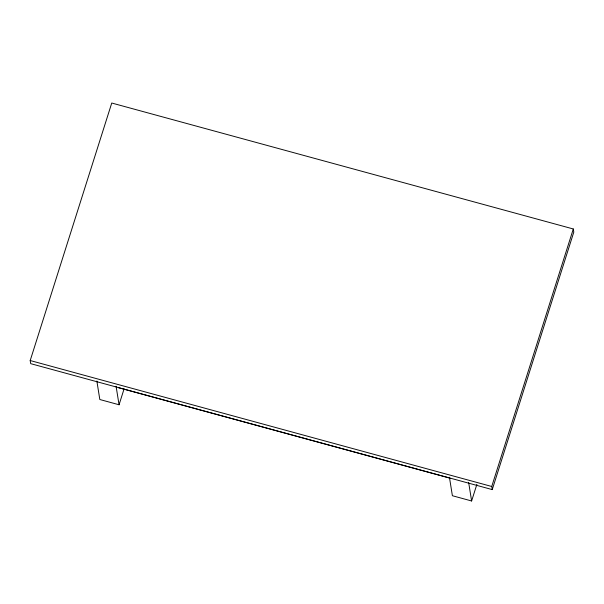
<?xml version="1.0" encoding="UTF-8"?>
<svg xmlns="http://www.w3.org/2000/svg" width="604" height="604" viewBox="0 0 604 604"><rect width="100%" height="100%" fill="white"/><g stroke="black" fill="none" stroke-linecap="round" stroke-linejoin="round"><path stroke-width="0.91" d="M30.2 360.535L111.755 103.027L573.302 228.976L573.8 232.095L492.245 489.602L30.698 363.653L30.2 360.535L491.739 486.484L492.245 489.602M96.859 381.033L99.819 399.516L119.056 404.763L124.047 388.999M449.429 477.243L452.388 495.725L471.618 500.973L476.888 484.332M491.739 486.484L573.302 228.976M118.512 387.692L450.033 478.157M468.659 482.49L471.618 500.973M116.089 386.281L119.056 404.763"/></g></svg>
